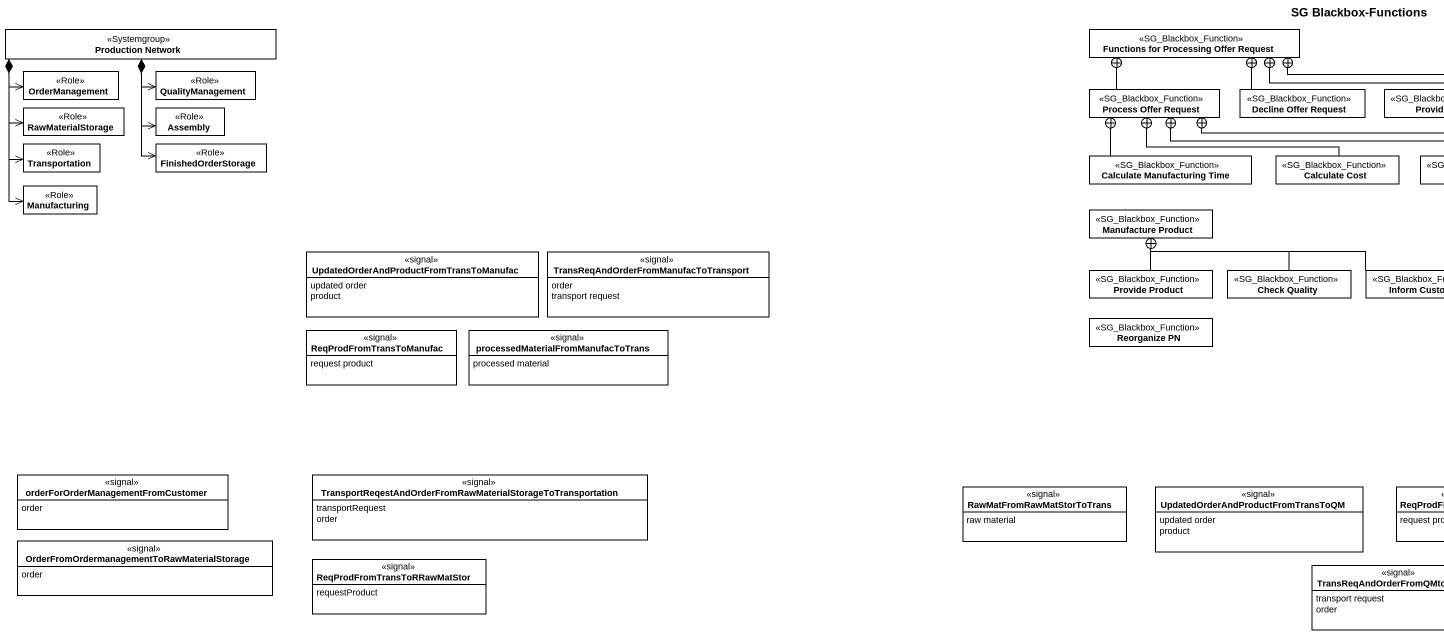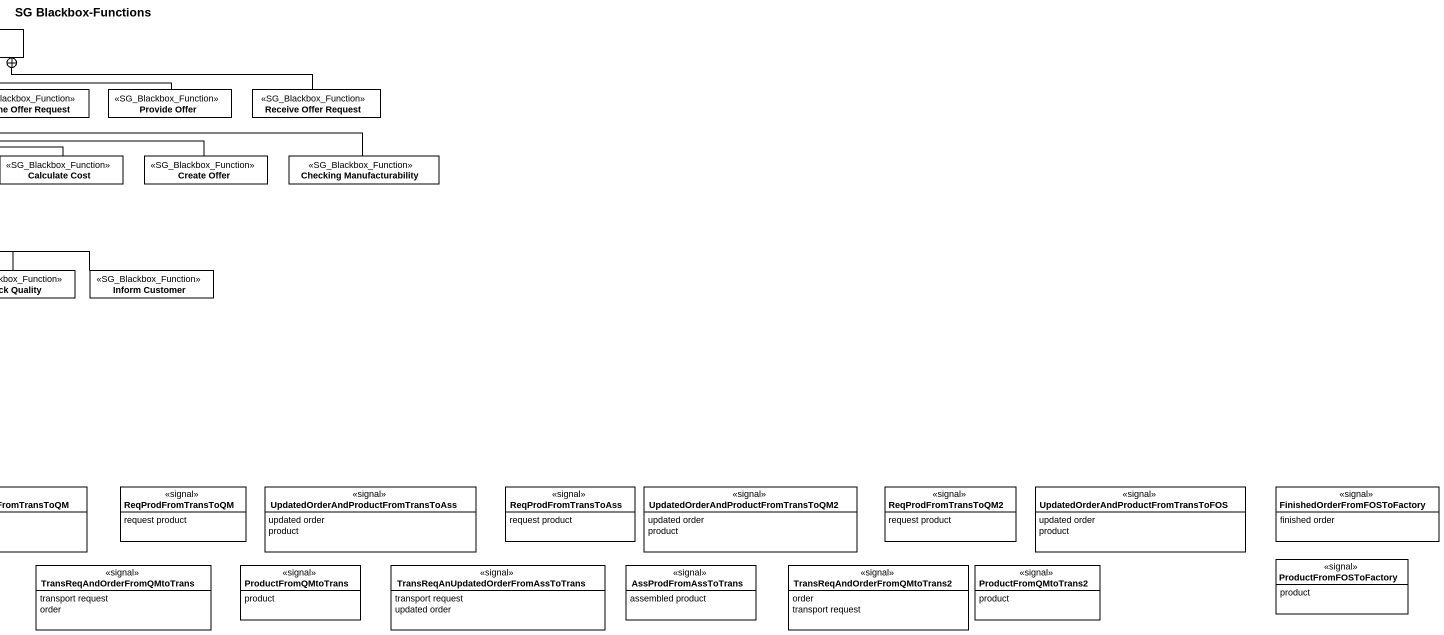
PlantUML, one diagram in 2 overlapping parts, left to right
@startuml
title SG Blackbox-Functions
hide circle
hide empty members
class "Production Network" as Production_Network <<Systemgroup>>
class "Functions for Processing Offer Request" as Functions_for_Processing <<SG_Blackbox_Function>>
class OrderManagement <<Role>>
class QualityManagement <<Role>>
class "Process Offer Request" as Process_Offer_Request <<SG_Blackbox_Function>>
class "Decline Offer Request" as Decline_Offer_Request <<SG_Blackbox_Function>>
class "Provide Offer" as Provide_Offer <<SG_Blackbox_Function>>
class "Receive Offer Request" as Receive_Offer_Request <<SG_Blackbox_Function>>
class RawMaterialStorage <<Role>>
class Assembly <<Role>>
class Transportation <<Role>>
class FinishedOrderStorage <<Role>>
class "Calculate Manufacturing Time" as Calculate_Manufacturing_Time <<SG_Blackbox_Function>>
class "Calculate Cost" as Calculate_Cost <<SG_Blackbox_Function>>
class "Create Offer" as Create_Offer <<SG_Blackbox_Function>>
class "Checking Manufacturability" as Checking_Manufacturability <<SG_Blackbox_Function>>
class Manufacturing <<Role>>
class "Manufacture Product" as Manufacture_Product <<SG_Blackbox_Function>>
class "UpdatedOrderAndProductFromTransToManufac" as UpdatedOrderAndProductFromTr <<signal>> {
  updated order
  product
}
class "TransReqAndOrderFromManufacToTransport" as TransReqAndOrderFromManufacT <<signal>> {
  order
  transport request
}
class "Provide Product" as Provide_Product <<SG_Blackbox_Function>>
class "Check Quality" as Check_Quality <<SG_Blackbox_Function>>
class "Inform Customer" as Inform_Customer <<SG_Blackbox_Function>>
class "Reorganize PN" as Reorganize_PN <<SG_Blackbox_Function>>
class ReqProdFromTransToManufac <<signal>> {
  request product
}
class "processedMaterialFromManufacToTrans" as processedMaterialFromManufac <<signal>> {
  processed material
}
class "orderForOrderManagementFromCustomer" as orderForOrderManagementFromC <<signal>> {
  order
}
class "TransportReqestAndOrderFromRawMaterialStorageToTransportation" as TransportReqestAndOrderFromR <<signal>> {
  transportRequest
  order
}
class RawMatFromRawMatStorToTrans <<signal>> {
  raw material
}
class "UpdatedOrderAndProductFromTransToQM" as UpdatedOrderAndProductFromTr_2 <<signal>> {
  updated order
  product
}
class ReqProdFromTransToQM <<signal>> {
  request product
}
class "UpdatedOrderAndProductFromTransToAss" as UpdatedOrderAndProductFromTr_3 <<signal>> {
  updated order
  product
}
class ReqProdFromTransToAss <<signal>> {
  request product
}
class "UpdatedOrderAndProductFromTransToQM2" as UpdatedOrderAndProductFromTr_4 <<signal>> {
  updated order
  product
}
class ReqProdFromTransToQM2 <<signal>> {
  request product
}
class "UpdatedOrderAndProductFromTransToFOS" as UpdatedOrderAndProductFromTr_5 <<signal>> {
  updated order
  product
}
class "FinishedOrderFromFOSToFactory" as FinishedOrderFromFOSToFactor <<signal>> {
  finished order
}
class "OrderFromOrdermanagementToRawMaterialStorage" as OrderFromOrdermanagementToRa <<signal>> {
  order
}
class "ReqProdFromTransToRRawMatStor" as ReqProdFromTransToRRawMatSto <<signal>> {
  requestProduct
}
class ProductFromFOSToFactory <<signal>> {
  product
}
class "TransReqAndOrderFromQMtoTrans" as TransReqAndOrderFromQMtoTran <<signal>> {
  transport request
  order
}
class ProductFromQMtoTrans <<signal>> {
  product
}
class "TransReqAnUpdatedOrderFromAssToTrans" as TransReqAnUpdatedOrderFromAs <<signal>> {
  transport request
  updated order
}
class AssProdFromAssToTrans <<signal>> {
  assembled product
}
class "TransReqAndOrderFromQMtoTrans2" as TransReqAndOrderFromQMtoTran_2 <<signal>> {
  order
  transport request
}
class ProductFromQMtoTrans2 <<signal>> {
  product
}
Production_Network *-left-> OrderManagement
Production_Network *--> QualityManagement
Production_Network *--> RawMaterialStorage
Production_Network *--> Assembly
Production_Network *--> Transportation
Production_Network *--> FinishedOrderStorage
Production_Network *--> Manufacturing
Process_Offer_Request -up-+ Functions_for_Processing
Decline_Offer_Request -left-+ Functions_for_Processing
Provide_Offer -left-+ Functions_for_Processing
Receive_Offer_Request -left-+ Functions_for_Processing
Calculate_Manufacturing_Time -up-+ Process_Offer_Request
Calculate_Cost -left-+ Process_Offer_Request
Create_Offer -left-+ Process_Offer_Request
Checking_Manufacturability -left-+ Process_Offer_Request
Provide_Product -up-+ Manufacture_Product
Check_Quality -left-+ Manufacture_Product
Inform_Customer -left-+ Manufacture_Product
@enduml
